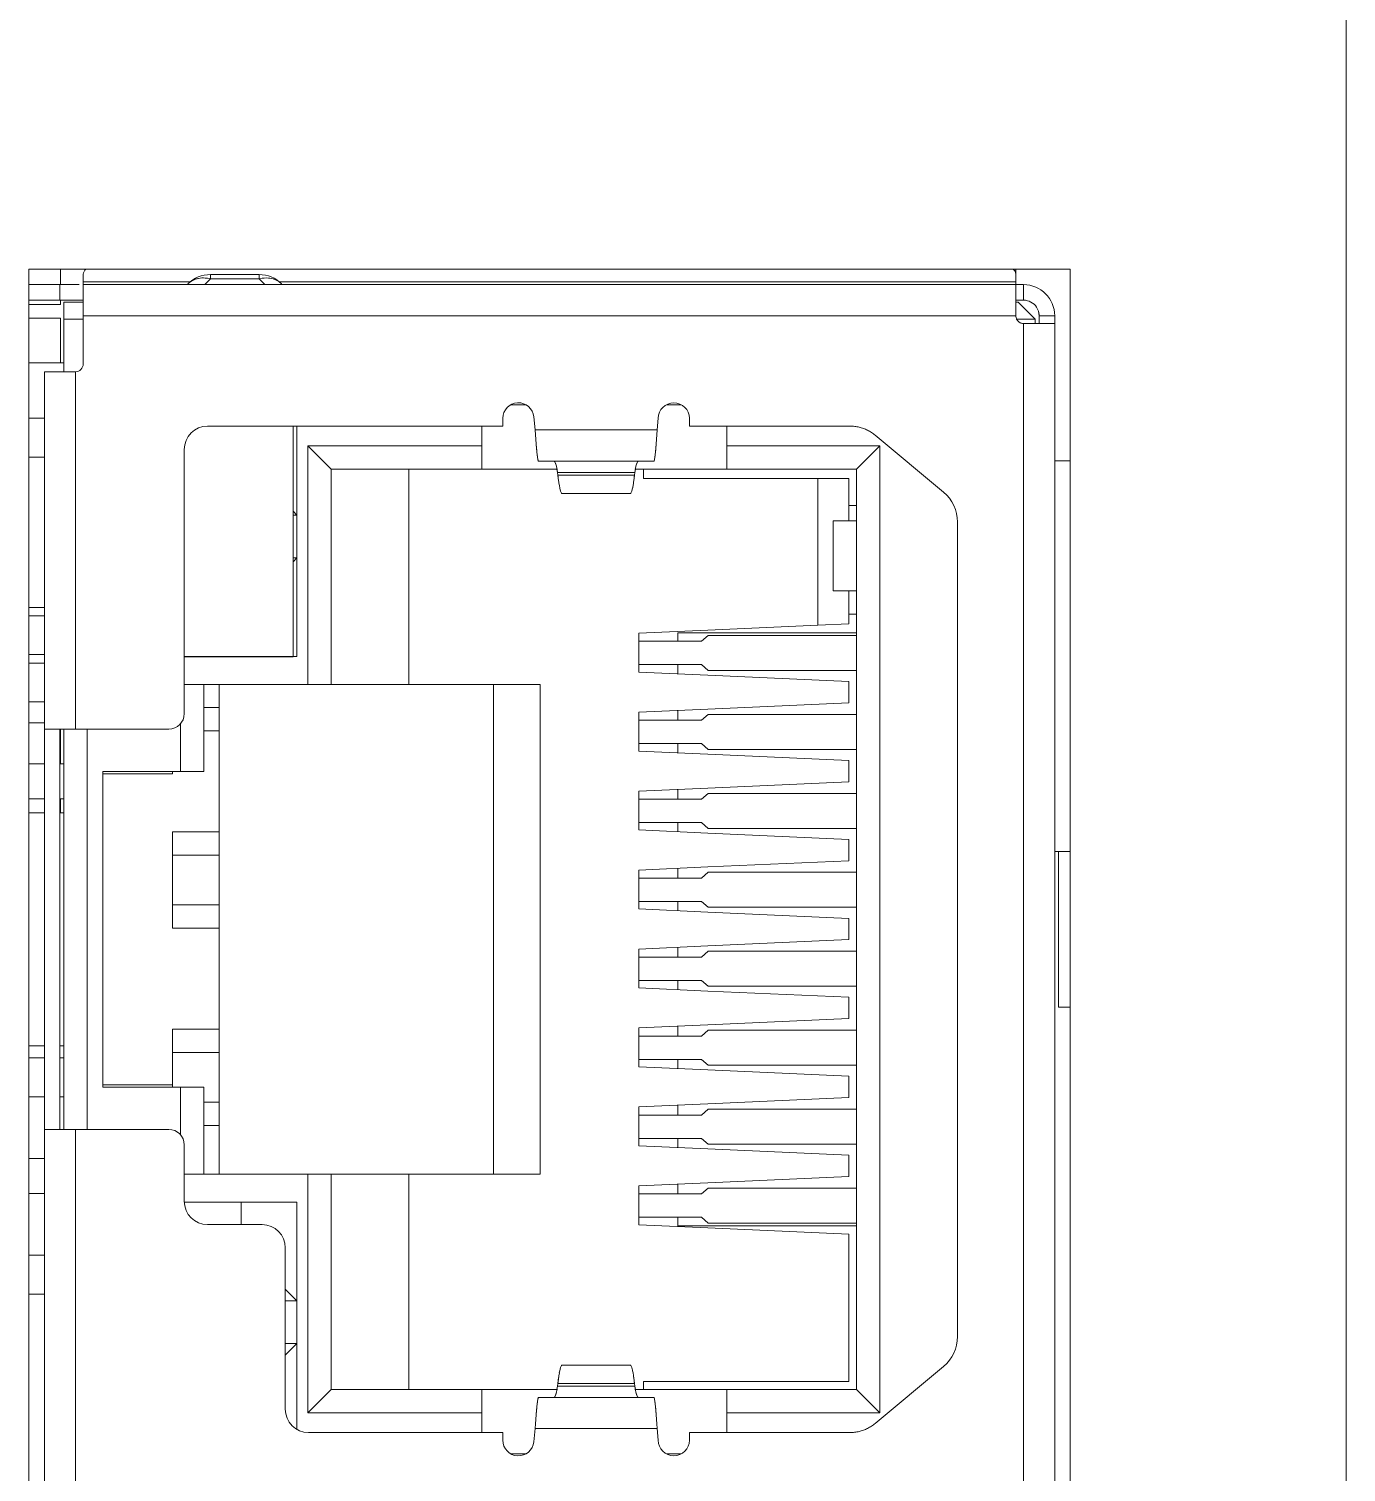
# Model space of a CAD drawing. Header units: millimetres. Extents: x 0 to 900, y 0 to 297.
# Drawn here: x 707.22 to 709.339, y 145.177 to 147.498 of the extents above; entities that cross this region are included whole.
import ezdxf

# ---------------------------------------------------------------- set-up
doc = ezdxf.new("R2010")
doc.units = ezdxf.units.MM

# ---------------------------------------------------------------- blocks, each defined once
blk = doc.blocks.new('DVS-005R00')
at = {"color": 7, "linetype": 'Continuous', "lineweight": 0}
for p, q in [((24.7, 111.5), (24.7, 3.5)), ((7.75, 72.45), (21.15, 72.45)), ((7.75, 13.55), (7.75, 72.45)), ((8.159, 72.25), (8.159, 72.45)), ((20.451, 72.45), (20.451, 72.384)), ((20.451, 72.45), (20.451, 72.384)), ((21.15, 72.45), (21.15, 13.55)), ((8.15, 72.25), (7.75, 72.25)), ((7.75, 72.25), (8.15, 72.25)), ((8.399, 72.25), (8.15, 72.25)), ((8.15, 72.05), (8.15, 72.25)), ((8.399, 72.25), (8.15, 72.25)), ((8.15, 72.05), (8.15, 72.25)), ((8.45, 72.384), (8.45, 72.286)), ((8.45, 72.286), (8.45, 72.384)), ((8.45, 72.286), (8.45, 72.25)), ((8.45, 72.286), (9.25, 72.286)), ((8.45, 72.286), (8.45, 72.25)), ((8.45, 72.286), (9.25, 72.286)), ((8.45, 72.25), (8.45, 72.245)), ((8.45, 72.25), (20.45, 72.25)), ((8.45, 72.25), (8.45, 72.245)), ((8.45, 72.25), (20.45, 72.25)), ((8.45, 72.245), (8.45, 72.23)), ((8.45, 72.245), (8.45, 72.23)), ((9.25, 72.286), (9.45, 72.286)), ((9.25, 72.286), (9.45, 72.286)), ((9.45, 72.286), (9.787, 72.286)), ((9.45, 72.286), (9.787, 72.286)), ((9.787, 72.286), (9.797, 72.286)), ((9.787, 72.286), (9.797, 72.286)), ((9.797, 72.286), (9.827, 72.286)), ((9.797, 72.286), (9.827, 72.286)), ((10.013, 72.25), (10.087, 72.324)), ((10.013, 72.25), (10.087, 72.324)), ((10.087, 72.38), (10.713, 72.38)), ((10.087, 72.38), (10.087, 72.324)), ((10.087, 72.38), (10.713, 72.38)), ((10.087, 72.38), (10.087, 72.324)), ((10.713, 72.324), (10.087, 72.324)), ((10.713, 72.324), (10.087, 72.324)), ((10.713, 72.324), (10.713, 72.38)), ((10.713, 72.324), (10.713, 72.38)), ((10.713, 72.324), (10.787, 72.25)), ((10.713, 72.324), (10.787, 72.25)), ((10.973, 72.286), (11.003, 72.286)), ((10.973, 72.286), (11.003, 72.286)), ((11.003, 72.286), (11.013, 72.286)), ((11.003, 72.286), (11.013, 72.286)), ((11.013, 72.286), (11.35, 72.286)), ((11.013, 72.286), (11.35, 72.286)), ((11.35, 72.286), (11.55, 72.286)), ((11.35, 72.286), (11.55, 72.286)), ((11.55, 72.286), (20.45, 72.286)), ((11.55, 72.286), (20.45, 72.286)), ((20.45, 72.286), (20.45, 72.384)), ((20.45, 72.286), (20.45, 72.384)), ((20.45, 72.275), (20.45, 72.286)), ((20.45, 72.266), (20.45, 72.275)), ((20.45, 72.259), (20.45, 72.266)), ((20.45, 72.254), (20.45, 72.259)), ((20.45, 72.085), (20.45, 72.25)), ((20.55, 72.25), (20.45, 72.25)), ((20.45, 72.085), (20.45, 72.25)), ((20.55, 72.25), (20.45, 72.25)), ((20.55, 72.25), (20.55, 72.05)), ((20.55, 72.25), (20.55, 72.05)), ((8.45, 72.23), (8.45, 72.206)), ((8.45, 72.23), (8.45, 72.206)), ((8.45, 72.206), (8.45, 72.173)), ((8.45, 72.206), (8.45, 72.173)), ((8.45, 72.173), (8.45, 72.133)), ((8.45, 72.173), (8.45, 72.133)), ((8.45, 72.133), (8.45, 72.085)), ((8.45, 72.133), (8.45, 72.085)), ((8.45, 72.085), (8.45, 72.032)), ((8.45, 72.085), (8.45, 72.032)), ((20.45, 71.85), (20.45, 72.085)), ((20.45, 71.85), (20.45, 72.085)), ((7.75, 72.05), (8.15, 72.05)), ((7.75, 72.05), (8.15, 72.05)), ((8.159, 71.995), (7.75, 71.995)), ((8.15, 72.05), (8.21, 72.05)), ((8.15, 72.05), (8.21, 72.05)), ((8.159, 71.995), (8.159, 72.05)), ((8.2, 72.025), (8.2, 71.805)), ((8.2, 72.025), (8.45, 72.025)), ((8.2, 72.025), (8.2, 71.805)), ((8.2, 72.025), (8.45, 72.025)), ((8.21, 72.05), (8.266, 72.05)), ((8.21, 72.05), (8.266, 72.05)), ((8.266, 72.05), (8.317, 72.05)), ((8.266, 72.05), (8.317, 72.05)), ((8.317, 72.05), (8.362, 72.05)), ((8.317, 72.05), (8.362, 72.05)), ((8.362, 72.05), (8.399, 72.05)), ((8.362, 72.05), (8.399, 72.05)), ((8.399, 72.05), (8.427, 72.05)), ((8.399, 72.05), (8.427, 72.05)), ((8.427, 72.05), (8.444, 72.05)), ((8.427, 72.05), (8.444, 72.05)), ((8.45, 72.032), (8.45, 71.974)), ((8.45, 72.032), (8.45, 71.974)), ((8.45, 71.974), (8.45, 71.914)), ((8.45, 71.974), (8.45, 71.914)), ((8.45, 71.914), (8.45, 71.85)), ((8.45, 71.914), (8.45, 71.85)), ((20.45, 72.025), (20.48, 72.025)), ((20.45, 72.025), (20.48, 72.025)), ((20.454, 72.05), (20.463, 72.05)), ((20.454, 72.05), (20.463, 72.05)), ((20.463, 72.05), (20.479, 72.05)), ((20.463, 72.05), (20.479, 72.05)), ((20.479, 72.05), (20.5, 72.05)), ((20.479, 72.05), (20.5, 72.05)), ((20.502, 72.003), (20.48, 72.025)), ((20.48, 72.025), (20.502, 72.003)), ((20.5, 72.05), (20.523, 72.05)), ((20.5, 72.05), (20.523, 72.05)), ((20.552, 71.953), (20.502, 72.003)), ((20.502, 72.003), (20.552, 71.953)), ((20.523, 72.05), (20.55, 72.05)), ((20.523, 72.05), (20.55, 72.05)), ((20.563, 71.942), (20.552, 71.953)), ((20.552, 71.953), (20.563, 71.942)), ((20.652, 71.853), (20.563, 71.942)), ((20.563, 71.942), (20.652, 71.853)), ((8.159, 71.817), (7.75, 71.817)), ((8.159, 71.245), (8.159, 71.817)), ((8.2, 71.13), (8.2, 71.805)), ((8.45, 71.805), (8.2, 71.805)), ((8.2, 71.805), (8.2, 71.13)), ((8.45, 71.805), (8.2, 71.805)), ((8.45, 71.23), (8.45, 71.85)), ((20.45, 71.85), (8.45, 71.85)), ((8.45, 71.23), (8.45, 71.85)), ((20.45, 71.85), (8.45, 71.85)), ((20.55, 71.805), (20.461, 71.805)), ((20.55, 71.805), (20.461, 71.805)), ((20.7, 71.805), (20.55, 71.805)), ((20.7, 71.805), (20.55, 71.805)), ((20.599, 71.75), (20.55, 71.75)), ((20.55, 14.25), (20.55, 71.75)), ((20.599, 71.75), (20.55, 71.75)), ((20.55, 14.25), (20.55, 71.75)), ((20.614, 71.75), (20.599, 71.75)), ((20.614, 71.75), (20.599, 71.75)), ((20.732, 71.75), (20.614, 71.75)), ((20.732, 71.75), (20.614, 71.75)), ((20.7, 71.805), (20.652, 71.853)), ((20.652, 71.853), (20.7, 71.805)), ((20.7, 71.805), (20.7, 71.75)), ((20.7, 71.75), (20.7, 71.805)), ((20.945, 71.75), (20.732, 71.75)), ((20.945, 71.75), (20.732, 71.75)), ((20.75, 71.85), (20.75, 71.754)), ((20.75, 71.85), (20.95, 71.85)), ((20.75, 71.85), (20.75, 71.754)), ((20.75, 71.85), (20.95, 71.85)), ((20.75, 71.754), (20.75, 71.75)), ((20.95, 71.75), (20.945, 71.75)), ((20.95, 71.75), (20.945, 71.75)), ((20.95, 71.823), (20.95, 71.85)), ((20.95, 71.823), (20.95, 71.85)), ((20.95, 71.8), (20.95, 71.823)), ((20.95, 71.8), (20.95, 71.823)), ((20.95, 71.779), (20.95, 71.8)), ((20.95, 71.779), (20.95, 71.8)), ((20.95, 71.763), (20.95, 71.779)), ((20.95, 71.763), (20.95, 71.779)), ((20.95, 71.754), (20.95, 71.763)), ((20.95, 71.754), (20.95, 71.763)), ((20.95, 71.75), (20.95, 14.25)), ((20.95, 71.75), (20.95, 14.25)), ((7.75, 71.245), (8.2, 71.245)), ((7.75, 71.245), (8.2, 71.245)), ((7.95, 66.53), (7.95, 71.13)), ((7.955, 71.13), (7.95, 71.13)), ((7.95, 66.53), (7.95, 71.13)), ((7.955, 71.13), (7.95, 71.13)), ((7.97, 71.13), (7.955, 71.13)), ((7.97, 71.13), (7.955, 71.13)), ((7.994, 71.13), (7.97, 71.13)), ((7.994, 71.13), (7.97, 71.13)), ((8.027, 71.13), (7.994, 71.13)), ((8.027, 71.13), (7.994, 71.13)), ((8.067, 71.13), (8.027, 71.13)), ((8.067, 71.13), (8.027, 71.13)), ((8.115, 71.13), (8.067, 71.13)), ((8.115, 71.13), (8.067, 71.13)), ((8.168, 71.13), (8.115, 71.13)), ((8.168, 71.13), (8.115, 71.13)), ((8.226, 71.13), (8.168, 71.13)), ((8.226, 71.13), (8.168, 71.13)), ((8.286, 71.13), (8.226, 71.13)), ((8.286, 71.13), (8.226, 71.13)), ((8.35, 71.13), (8.286, 71.13)), ((8.35, 71.13), (8.286, 71.13)), ((8.35, 71.13), (8.35, 66.53)), ((8.35, 71.13), (8.35, 66.53)), ((14.144, 70.705), (13.954, 70.705)), ((14.144, 70.705), (13.954, 70.705)), ((16.144, 70.705), (15.955, 70.705)), ((16.144, 70.705), (15.955, 70.705)), ((7.75, 70.53), (7.95, 70.53)), ((7.75, 70.53), (7.95, 70.53)), ((13.849, 70.43), (10.05, 70.43)), ((10.05, 70.43), (13.849, 70.43)), ((11.15, 70.43), (11.15, 67.465)), ((11.15, 70.43), (11.15, 67.465)), ((11.2, 67.465), (11.2, 70.43)), ((11.2, 67.465), (11.2, 70.43)), ((13.58, 70.43), (13.58, 70.175)), ((13.58, 70.43), (13.58, 70.175)), ((13.849, 70.53), (13.849, 70.43)), ((13.849, 70.43), (13.849, 70.53)), ((14.265, 70.38), (14.249, 70.549)), ((14.265, 70.38), (14.249, 70.549)), ((15.849, 70.53), (15.835, 70.38)), ((15.849, 70.53), (15.835, 70.38)), ((16.249, 70.43), (16.249, 70.53)), ((16.249, 70.53), (16.249, 70.43)), ((18.317, 70.43), (16.249, 70.43)), ((16.249, 70.43), (18.319, 70.43)), ((16.73, 70.175), (16.73, 70.43)), ((16.73, 70.175), (16.73, 70.43)), ((14.265, 70.38), (14.269, 70.318)), ((14.265, 70.38), (15.835, 70.38)), ((14.269, 70.318), (14.265, 70.38)), ((14.265, 70.38), (15.835, 70.38)), ((14.269, 70.318), (14.282, 70.145)), ((14.278, 70.199), (14.269, 70.318)), ((15.831, 70.318), (15.817, 70.145)), ((15.822, 70.2), (15.831, 70.318)), ((15.831, 70.318), (15.835, 70.38)), ((15.835, 70.38), (15.831, 70.318)), ((19.52, 69.58), (18.639, 70.314)), ((19.52, 69.58), (18.64, 70.313)), ((7.95, 70.03), (7.75, 70.03)), ((7.75, 70.03), (7.95, 70.03)), ((9.75, 70.13), (9.75, 66.73)), ((9.75, 66.73), (9.75, 70.13)), ((11.34, 70.175), (13.58, 70.175)), ((11.64, 69.875), (11.34, 70.175)), ((11.34, 67.105), (11.34, 70.175)), ((11.34, 70.175), (11.64, 69.875)), ((13.58, 70.175), (11.34, 70.175)), ((11.34, 70.175), (11.34, 67.105)), ((13.58, 69.875), (13.58, 70.175)), ((13.58, 69.875), (13.58, 70.175)), ((16.73, 70.175), (16.73, 69.875)), ((16.73, 70.175), (18.7, 70.175)), ((16.73, 70.175), (16.73, 69.875)), ((18.7, 70.175), (16.73, 70.175)), ((18.7, 70.175), (18.4, 69.875)), ((18.4, 69.875), (18.7, 70.175)), ((18.7, 70.175), (18.7, 57.735)), ((18.7, 57.735), (18.7, 70.175)), ((13.58, 69.875), (11.64, 69.875)), ((11.64, 69.875), (11.64, 67.105)), ((11.64, 69.875), (11.64, 67.105)), ((13.58, 69.875), (11.64, 69.875)), ((12.64, 69.875), (12.64, 67.105)), ((12.64, 67.105), (12.64, 69.875)), ((13.58, 69.875), (14.553, 69.875)), ((13.58, 69.875), (14.553, 69.875)), ((14.305, 69.985), (14.309, 69.98)), ((14.309, 69.98), (14.305, 69.985)), ((15.791, 69.98), (14.309, 69.98)), ((15.791, 69.98), (14.309, 69.98)), ((14.515, 69.976), (14.519, 69.971)), ((14.515, 69.976), (14.519, 69.971)), ((14.519, 69.971), (14.523, 69.963)), ((14.519, 69.971), (14.523, 69.963)), ((14.523, 69.963), (14.53, 69.942)), ((14.523, 69.963), (14.538, 69.913)), ((14.53, 69.942), (14.538, 69.913)), ((14.542, 69.894), (14.553, 69.834)), ((14.545, 69.877), (14.553, 69.834)), ((14.553, 69.834), (14.557, 69.798)), ((15.547, 69.834), (14.553, 69.834)), ((14.553, 69.834), (14.557, 69.798)), ((15.547, 69.834), (14.553, 69.834)), ((15.542, 69.798), (15.547, 69.834)), ((15.542, 69.798), (15.547, 69.834)), ((15.547, 69.834), (15.555, 69.877)), ((15.547, 69.834), (15.555, 69.877)), ((15.547, 69.875), (16.73, 69.875)), ((15.547, 69.875), (16.73, 69.875)), ((15.562, 69.913), (15.577, 69.963)), ((15.562, 69.913), (15.569, 69.942)), ((15.569, 69.942), (15.577, 69.963)), ((15.577, 69.963), (15.581, 69.971)), ((15.577, 69.963), (15.581, 69.971)), ((15.581, 69.971), (15.584, 69.976)), ((15.581, 69.971), (15.584, 69.976)), ((15.658, 69.855), (15.658, 69.875)), ((15.658, 69.855), (15.658, 69.875)), ((15.658, 69.855), (15.658, 69.755)), ((15.658, 69.855), (15.658, 69.755)), ((15.791, 69.98), (15.795, 69.985)), ((15.795, 69.985), (15.791, 69.98)), ((18.4, 69.875), (16.73, 69.875)), ((16.73, 69.875), (18.4, 69.875)), ((18.4, 58.035), (18.4, 69.875)), ((18.4, 69.875), (18.4, 58.035)), ((20.95, 69.984), (21.15, 69.984)), ((14.557, 69.798), (14.567, 69.725)), ((14.557, 69.798), (15.542, 69.798)), ((14.557, 69.798), (15.542, 69.798)), ((14.57, 69.698), (14.576, 69.663)), ((14.576, 69.663), (14.57, 69.698)), ((14.576, 69.663), (14.581, 69.636)), ((14.581, 69.636), (14.576, 69.663)), ((15.524, 69.663), (15.529, 69.699)), ((15.529, 69.699), (15.524, 69.663)), ((15.542, 69.798), (15.533, 69.724)), ((15.658, 69.755), (17.9, 69.755)), ((15.658, 69.755), (17.9, 69.755)), ((18.3, 69.755), (17.9, 69.755)), ((17.9, 69.755), (17.9, 67.868)), ((17.9, 69.755), (18.3, 69.755)), ((17.9, 69.755), (17.9, 67.868)), ((18.3, 69.21), (18.3, 69.755)), ((18.3, 69.755), (18.3, 69.21)), ((14.586, 69.615), (14.592, 69.592)), ((14.592, 69.592), (14.586, 69.615)), ((14.592, 69.592), (14.595, 69.583)), ((14.595, 69.583), (14.592, 69.592)), ((14.595, 69.583), (14.605, 69.566)), ((14.605, 69.566), (14.595, 69.583)), ((14.605, 69.566), (14.609, 69.564)), ((14.609, 69.564), (14.605, 69.566)), ((14.609, 69.564), (15.49, 69.564)), ((14.609, 69.564), (15.49, 69.564)), ((15.49, 69.564), (15.495, 69.566)), ((15.495, 69.566), (15.49, 69.564)), ((15.495, 69.566), (15.497, 69.568)), ((15.497, 69.568), (15.495, 69.566)), ((15.497, 69.568), (15.505, 69.583)), ((15.505, 69.583), (15.497, 69.568)), ((15.505, 69.583), (15.509, 69.594)), ((15.509, 69.594), (15.505, 69.583)), ((15.509, 69.594), (15.514, 69.615)), ((15.514, 69.615), (15.509, 69.594)), ((15.514, 69.615), (15.519, 69.637)), ((15.519, 69.637), (15.514, 69.615)), ((11.2, 69.285), (11.15, 69.335)), ((11.15, 69.335), (11.2, 69.285)), ((11.2, 69.285), (11.15, 69.285)), ((11.2, 69.285), (11.15, 69.285)), ((18.4, 69.41), (18.3, 69.41)), ((18.4, 69.41), (18.3, 69.41)), ((18.4, 69.21), (18.1, 69.21)), ((18.1, 68.31), (18.1, 69.21)), ((18.1, 68.31), (18.1, 69.21)), ((18.4, 69.21), (18.1, 69.21)), ((19.7, 58.714), (19.7, 69.196)), ((19.7, 69.196), (19.7, 58.714)), ((11.15, 68.685), (11.2, 68.735)), ((11.15, 68.735), (11.2, 68.735)), ((11.15, 68.685), (11.2, 68.735)), ((11.2, 68.735), (11.15, 68.735)), ((18.1, 68.31), (18.4, 68.31)), ((18.1, 68.31), (18.4, 68.31)), ((18.3, 67.886), (18.3, 68.31)), ((18.3, 68.31), (18.3, 67.886)), ((7.75, 68.095), (7.95, 68.095)), ((7.75, 68.095), (7.95, 68.095)), ((7.75, 67.99), (7.95, 67.99)), ((7.95, 67.99), (7.75, 67.99)), ((18.3, 68.01), (18.4, 68.01)), ((18.3, 68.01), (18.4, 68.01)), ((16.487, 67.805), (15.6, 67.765)), ((16.487, 67.805), (15.6, 67.765)), ((17.9, 67.868), (16.487, 67.805)), ((17.9, 67.868), (16.487, 67.805)), ((18.3, 67.886), (17.9, 67.868)), ((18.3, 67.886), (17.9, 67.868)), ((15.6, 67.765), (15.6, 67.661)), ((15.6, 67.765), (15.6, 67.661)), ((15.6, 67.661), (16.407, 67.661)), ((15.6, 67.661), (15.6, 67.361)), ((15.6, 67.661), (15.6, 67.361)), ((15.6, 67.661), (16.407, 67.661)), ((16.49, 67.771), (16.1, 67.771)), ((16.1, 67.771), (16.1, 67.661)), ((16.49, 67.771), (16.1, 67.771)), ((16.1, 67.771), (16.1, 67.661)), ((16.407, 67.661), (16.49, 67.736)), ((16.407, 67.661), (16.49, 67.736)), ((18.4, 67.771), (16.49, 67.771)), ((18.4, 67.771), (16.49, 67.771)), ((16.49, 67.736), (18.4, 67.736)), ((18.4, 67.736), (16.49, 67.736)), ((7.95, 67.49), (7.75, 67.49)), ((7.75, 67.49), (7.95, 67.49)), ((9.75, 67.465), (11.15, 67.465)), ((11.15, 67.46), (9.75, 67.46)), ((11.15, 67.465), (11.15, 67.46)), ((11.15, 67.465), (11.2, 67.465)), ((11.15, 67.465), (11.2, 67.465)), ((7.95, 67.38), (7.75, 67.38)), ((7.75, 67.38), (7.95, 67.38)), ((16.407, 67.361), (15.6, 67.361)), ((15.6, 67.361), (15.6, 67.265)), ((15.6, 67.361), (15.6, 67.265)), ((16.407, 67.361), (15.6, 67.361)), ((15.6, 67.265), (16.488, 67.225)), ((15.6, 67.265), (16.488, 67.225)), ((16.1, 67.361), (16.1, 67.243)), ((16.1, 67.361), (16.1, 67.243)), ((16.49, 67.286), (16.407, 67.361)), ((16.49, 67.286), (16.407, 67.361)), ((18.4, 67.286), (16.49, 67.286)), ((16.49, 67.286), (18.4, 67.286)), ((11.34, 67.105), (9.75, 67.105)), ((11.34, 67.105), (9.75, 67.105)), ((10, 67.105), (10, 65.985)), ((10, 65.985), (10, 67.105)), ((10.2, 67.105), (10.2, 60.805)), ((10.2, 67.105), (10.2, 60.805)), ((11.34, 67.105), (11.64, 67.105)), ((11.34, 67.105), (11.64, 67.105)), ((11.64, 67.105), (12.64, 67.105)), ((11.64, 67.105), (12.64, 67.105)), ((14.33, 67.105), (12.64, 67.105)), ((12.64, 67.105), (14.33, 67.105)), ((13.73, 60.805), (13.73, 67.105)), ((13.73, 67.105), (13.73, 60.805)), ((14.33, 67.105), (14.33, 60.805)), ((14.33, 60.805), (14.33, 67.105)), ((16.488, 67.225), (18.3, 67.144)), ((16.488, 67.225), (18.3, 67.144)), ((18.3, 66.87), (18.3, 67.144)), ((18.3, 67.144), (18.3, 66.87)), ((7.75, 66.88), (7.95, 66.88)), ((7.95, 66.88), (7.75, 66.88)), ((18.3, 66.87), (16.487, 66.789)), ((18.3, 66.87), (16.487, 66.789)), ((10, 66.81), (10.2, 66.81)), ((10, 66.81), (10.2, 66.81)), ((16.487, 66.789), (15.6, 66.749)), ((16.487, 66.789), (15.6, 66.749)), ((15.6, 66.749), (15.6, 66.645)), ((15.6, 66.749), (15.6, 66.645)), ((16.1, 66.771), (16.1, 66.645)), ((16.1, 66.771), (16.1, 66.645)), ((16.407, 66.645), (16.49, 66.72)), ((16.407, 66.645), (16.49, 66.72)), ((16.49, 66.72), (18.4, 66.72)), ((18.4, 66.72), (16.49, 66.72)), ((7.95, 66.61), (7.75, 66.61)), ((7.95, 66.53), (7.95, 61.38)), ((7.95, 66.53), (8.168, 66.53)), ((7.95, 61.38), (7.95, 66.53)), ((7.95, 66.53), (8.168, 66.53)), ((8.15, 61.38), (8.15, 66.53)), ((8.15, 66.53), (8.15, 61.38)), ((8.159, 66.085), (8.159, 66.53)), ((8.168, 66.53), (8.35, 66.53)), ((8.168, 66.53), (8.35, 66.53)), ((8.2, 61.38), (8.2, 66.53)), ((8.2, 66.53), (8.2, 61.38)), ((9.55, 66.53), (8.35, 66.53)), ((8.35, 66.53), (9.55, 66.53)), ((8.5, 66.53), (8.5, 61.38)), ((8.5, 61.38), (8.5, 66.53)), ((9.7, 65.985), (9.7, 66.599)), ((9.7, 66.599), (9.7, 65.985)), ((10.2, 66.51), (10, 66.51)), ((10.2, 66.51), (10, 66.51)), ((15.6, 66.645), (16.407, 66.645)), ((15.6, 66.645), (15.6, 66.345)), ((15.6, 66.645), (15.6, 66.345)), ((15.6, 66.645), (16.407, 66.645)), ((16.407, 66.345), (15.6, 66.345)), ((15.6, 66.345), (15.6, 66.249)), ((15.6, 66.345), (15.6, 66.249)), ((16.407, 66.345), (15.6, 66.345)), ((16.1, 66.345), (16.1, 66.227)), ((16.1, 66.345), (16.1, 66.227)), ((16.49, 66.27), (16.407, 66.345)), ((16.49, 66.27), (16.407, 66.345)), ((15.6, 66.249), (16.488, 66.209)), ((15.6, 66.249), (16.488, 66.209)), ((16.488, 66.209), (18.3, 66.128)), ((16.488, 66.209), (18.3, 66.128)), ((18.4, 66.27), (16.49, 66.27)), ((16.49, 66.27), (18.4, 66.27)), ((18.3, 65.854), (18.3, 66.128)), ((18.3, 66.128), (18.3, 65.854)), ((7.95, 66.085), (7.75, 66.085)), ((7.75, 66.085), (7.95, 66.085)), ((8.2, 66.085), (8.15, 66.085)), ((8.15, 66.085), (8.2, 66.085)), ((9.7, 65.985), (8.7, 65.985)), ((8.7, 65.985), (8.7, 61.925)), ((8.7, 61.925), (8.7, 65.985)), ((9.7, 65.985), (8.7, 65.985)), ((8.704, 65.955), (9.6, 65.955)), ((9.6, 65.955), (8.704, 65.955)), ((9.6, 65.955), (9.6, 65.985)), ((9.6, 65.955), (9.6, 65.985)), ((9.7, 65.985), (10, 65.985)), ((9.7, 65.985), (10, 65.985)), ((16.487, 65.773), (15.6, 65.733)), ((16.487, 65.773), (15.6, 65.733)), ((16.1, 65.755), (16.1, 65.629)), ((16.1, 65.755), (16.1, 65.629)), ((18.3, 65.854), (16.487, 65.773)), ((18.3, 65.854), (16.487, 65.773)), ((7.75, 65.635), (7.95, 65.635)), ((7.95, 65.635), (7.75, 65.635)), ((8.15, 65.635), (8.2, 65.635)), ((8.2, 65.635), (8.15, 65.635)), ((8.159, 65.455), (8.159, 65.635)), ((15.6, 65.733), (15.6, 65.629)), ((15.6, 65.733), (15.6, 65.629)), ((15.6, 65.629), (16.407, 65.629)), ((15.6, 65.629), (15.6, 65.329)), ((15.6, 65.629), (15.6, 65.329)), ((15.6, 65.629), (16.407, 65.629)), ((16.407, 65.629), (16.49, 65.704)), ((16.407, 65.629), (16.49, 65.704)), ((16.49, 65.704), (18.4, 65.704)), ((18.4, 65.704), (16.49, 65.704)), ((7.75, 65.455), (7.95, 65.455)), ((7.95, 65.455), (7.75, 65.455)), ((8.15, 65.455), (8.2, 65.455)), ((8.2, 65.455), (8.15, 65.455)), ((9.6, 65.21), (9.6, 63.97)), ((9.6, 65.21), (10.2, 65.21)), ((9.6, 65.21), (9.6, 63.97)), ((10.2, 65.21), (9.6, 65.21)), ((16.407, 65.329), (15.6, 65.329)), ((15.6, 65.329), (15.6, 65.233)), ((15.6, 65.329), (15.6, 65.233)), ((16.407, 65.329), (15.6, 65.329)), ((15.6, 65.233), (16.488, 65.193)), ((15.6, 65.233), (16.488, 65.193)), ((16.1, 65.329), (16.1, 65.211)), ((16.1, 65.329), (16.1, 65.211)), ((16.49, 65.254), (16.407, 65.329)), ((16.49, 65.254), (16.407, 65.329)), ((16.488, 65.193), (18.3, 65.112)), ((16.488, 65.193), (18.3, 65.112)), ((18.4, 65.254), (16.49, 65.254)), ((16.49, 65.254), (18.4, 65.254)), ((18.3, 64.838), (18.3, 65.112)), ((18.3, 65.112), (18.3, 64.838)), ((10.2, 64.91), (9.6, 64.91)), ((9.6, 64.91), (10.2, 64.91)), ((18.3, 64.838), (16.487, 64.757)), ((18.3, 64.838), (16.487, 64.757)), ((20.997, 64.955), (20.95, 64.955)), ((21.15, 64.955), (20.997, 64.955)), ((20.997, 64.955), (20.997, 62.955)), ((16.487, 64.757), (15.6, 64.717)), ((16.487, 64.757), (15.6, 64.717)), ((15.6, 64.717), (15.6, 64.613)), ((15.6, 64.717), (15.6, 64.613)), ((16.1, 64.739), (16.1, 64.613)), ((16.1, 64.739), (16.1, 64.613)), ((16.407, 64.613), (16.49, 64.688)), ((16.407, 64.613), (16.49, 64.688)), ((16.49, 64.688), (18.4, 64.688)), ((18.4, 64.688), (16.49, 64.688)), ((15.6, 64.613), (16.407, 64.613)), ((15.6, 64.613), (15.6, 64.313)), ((15.6, 64.613), (15.6, 64.313)), ((15.6, 64.613), (16.407, 64.613)), ((9.6, 64.27), (10.2, 64.27)), ((9.6, 64.27), (10.2, 64.27)), ((16.407, 64.313), (15.6, 64.313)), ((15.6, 64.313), (15.6, 64.217)), ((15.6, 64.313), (15.6, 64.217)), ((16.407, 64.313), (15.6, 64.313)), ((16.1, 64.313), (16.1, 64.195)), ((16.1, 64.313), (16.1, 64.195)), ((16.49, 64.238), (16.407, 64.313)), ((16.49, 64.238), (16.407, 64.313)), ((15.6, 64.217), (16.488, 64.177)), ((15.6, 64.217), (16.488, 64.177)), ((16.488, 64.177), (18.3, 64.096)), ((16.488, 64.177), (18.3, 64.096)), ((18.4, 64.238), (16.49, 64.238)), ((16.49, 64.238), (18.4, 64.238)), ((18.3, 63.822), (18.3, 64.096)), ((18.3, 64.096), (18.3, 63.822)), ((10.2, 63.97), (9.6, 63.97)), ((9.6, 63.97), (10.2, 63.97)), ((16.487, 63.741), (15.6, 63.701)), ((16.487, 63.741), (15.6, 63.701)), ((15.6, 63.701), (15.6, 63.597)), ((15.6, 63.701), (15.6, 63.597)), ((16.1, 63.723), (16.1, 63.597)), ((16.1, 63.723), (16.1, 63.597)), ((18.3, 63.822), (16.487, 63.741)), ((18.3, 63.822), (16.487, 63.741)), ((15.6, 63.597), (16.407, 63.597)), ((15.6, 63.597), (15.6, 63.297)), ((15.6, 63.597), (15.6, 63.297)), ((16.407, 63.597), (15.6, 63.597)), ((16.407, 63.597), (16.49, 63.672)), ((16.407, 63.597), (16.49, 63.672)), ((16.49, 63.672), (18.4, 63.672)), ((18.4, 63.672), (16.49, 63.672)), ((16.407, 63.297), (15.6, 63.297)), ((15.6, 63.297), (15.6, 63.201)), ((15.6, 63.297), (15.6, 63.201)), ((16.407, 63.297), (15.6, 63.297)), ((15.6, 63.201), (16.488, 63.161)), ((15.6, 63.201), (16.488, 63.161)), ((16.1, 63.297), (16.1, 63.179)), ((16.1, 63.297), (16.1, 63.179)), ((16.49, 63.222), (16.407, 63.297)), ((16.49, 63.222), (16.407, 63.297)), ((16.488, 63.161), (18.3, 63.08)), ((16.488, 63.161), (18.3, 63.08)), ((18.4, 63.222), (16.49, 63.222)), ((16.49, 63.222), (18.4, 63.222)), ((18.3, 62.806), (18.3, 63.08)), ((18.3, 63.08), (18.3, 62.806)), ((18.3, 62.806), (16.487, 62.725)), ((18.3, 62.806), (16.487, 62.725)), ((20.997, 62.955), (21.15, 62.955)), ((9.6, 62.67), (9.6, 61.955)), ((9.6, 62.67), (10.2, 62.67)), ((9.6, 62.67), (9.6, 61.955)), ((10.2, 62.67), (9.6, 62.67)), ((16.487, 62.725), (15.6, 62.685)), ((16.487, 62.725), (15.6, 62.685)), ((15.6, 62.685), (15.6, 62.581)), ((15.6, 62.685), (15.6, 62.581)), ((16.1, 62.707), (16.1, 62.581)), ((16.1, 62.707), (16.1, 62.581)), ((16.407, 62.581), (16.49, 62.656)), ((16.407, 62.581), (16.49, 62.656)), ((16.49, 62.656), (18.4, 62.656)), ((18.4, 62.656), (16.49, 62.656)), ((7.75, 62.455), (7.95, 62.455)), ((7.95, 62.455), (7.75, 62.455)), ((8.15, 62.455), (8.2, 62.455)), ((8.2, 62.455), (8.15, 62.455)), ((15.6, 62.581), (16.407, 62.581)), ((15.6, 62.581), (15.6, 62.281)), ((15.6, 62.581), (15.6, 62.281)), ((15.6, 62.581), (16.407, 62.581)), ((7.95, 62.3), (7.75, 62.3)), ((7.75, 62.3), (7.95, 62.3)), ((8.2, 62.3), (8.15, 62.3)), ((8.15, 62.3), (8.2, 62.3)), ((10.2, 62.37), (9.6, 62.37)), ((10.2, 62.37), (9.6, 62.37)), ((16.407, 62.281), (15.6, 62.281)), ((15.6, 62.281), (15.6, 62.185)), ((15.6, 62.281), (15.6, 62.185)), ((16.407, 62.281), (15.6, 62.281)), ((16.1, 62.281), (16.1, 62.163)), ((16.1, 62.281), (16.1, 62.163)), ((16.49, 62.206), (16.407, 62.281)), ((16.49, 62.206), (16.407, 62.281)), ((15.6, 62.185), (16.488, 62.145)), ((15.6, 62.185), (16.488, 62.145)), ((16.488, 62.145), (18.3, 62.064)), ((16.488, 62.145), (18.3, 62.064)), ((18.4, 62.206), (16.49, 62.206)), ((16.49, 62.206), (18.4, 62.206)), ((18.3, 61.79), (18.3, 62.064)), ((18.3, 62.064), (18.3, 61.79)), ((8.7, 61.925), (9.7, 61.925)), ((8.7, 61.925), (9.7, 61.925)), ((8.704, 61.955), (9.6, 61.955)), ((9.6, 61.955), (8.704, 61.955)), ((9.6, 61.925), (9.6, 61.955)), ((9.6, 61.925), (9.6, 61.955)), ((10, 61.925), (9.7, 61.925)), ((9.7, 61.311), (9.7, 61.925)), ((10, 61.925), (9.7, 61.925)), ((9.7, 61.925), (9.7, 61.311)), ((10, 61.925), (10, 60.805)), ((10, 61.925), (10, 60.805)), ((7.75, 61.8), (7.95, 61.8)), ((7.95, 61.8), (7.75, 61.8)), ((8.15, 61.8), (8.2, 61.8)), ((8.2, 61.8), (8.15, 61.8)), ((10, 61.73), (10.2, 61.73)), ((10.2, 61.73), (10, 61.73)), ((16.487, 61.709), (15.6, 61.669)), ((16.487, 61.709), (15.6, 61.669)), ((15.6, 61.669), (15.6, 61.565)), ((15.6, 61.669), (15.6, 61.565)), ((16.1, 61.691), (16.1, 61.565)), ((16.1, 61.691), (16.1, 61.565)), ((18.3, 61.79), (16.487, 61.709)), ((18.3, 61.79), (16.487, 61.709)), ((15.6, 61.565), (16.407, 61.565)), ((15.6, 61.565), (15.6, 61.265)), ((15.6, 61.565), (15.6, 61.265)), ((15.6, 61.565), (16.407, 61.565)), ((16.407, 61.565), (16.49, 61.64)), ((16.407, 61.565), (16.49, 61.64)), ((16.49, 61.64), (18.4, 61.64)), ((18.4, 61.64), (16.49, 61.64)), ((7.95, 52.56), (7.95, 61.38)), ((7.955, 61.38), (7.95, 61.38)), ((7.95, 52.56), (7.95, 61.38)), ((7.955, 61.38), (7.95, 61.38)), ((7.97, 61.38), (7.955, 61.38)), ((7.97, 61.38), (7.955, 61.38)), ((7.994, 61.38), (7.97, 61.38)), ((7.994, 61.38), (7.97, 61.38)), ((8.027, 61.38), (7.994, 61.38)), ((8.027, 61.38), (7.994, 61.38)), ((8.067, 61.38), (8.027, 61.38)), ((8.067, 61.38), (8.027, 61.38)), ((8.115, 61.38), (8.067, 61.38)), ((8.115, 61.38), (8.067, 61.38)), ((8.168, 61.38), (8.115, 61.38)), ((8.168, 61.38), (8.115, 61.38)), ((8.226, 61.38), (8.168, 61.38)), ((8.226, 61.38), (8.168, 61.38)), ((8.286, 61.38), (8.226, 61.38)), ((8.286, 61.38), (8.226, 61.38)), ((8.35, 61.38), (8.286, 61.38)), ((8.35, 61.38), (8.286, 61.38)), ((8.35, 61.38), (9.55, 61.38)), ((8.35, 61.38), (8.35, 52.56)), ((9.55, 61.38), (8.35, 61.38)), ((8.35, 61.38), (8.35, 52.56)), ((10.2, 61.43), (10, 61.43)), ((10.2, 61.43), (10, 61.43)), ((9.75, 61.18), (9.75, 60.455)), ((9.75, 60.455), (9.75, 61.18)), ((16.407, 61.265), (15.6, 61.265)), ((15.6, 61.265), (15.6, 61.169)), ((15.6, 61.265), (15.6, 61.169)), ((16.407, 61.265), (15.6, 61.265)), ((15.6, 61.169), (16.488, 61.129)), ((15.6, 61.169), (16.488, 61.129)), ((16.1, 61.265), (16.1, 61.147)), ((16.1, 61.265), (16.1, 61.147)), ((16.49, 61.19), (16.407, 61.265)), ((16.49, 61.19), (16.407, 61.265)), ((16.488, 61.129), (18.3, 61.048)), ((16.488, 61.129), (18.3, 61.048)), ((18.4, 61.19), (16.49, 61.19)), ((16.49, 61.19), (18.4, 61.19)), ((7.95, 61.005), (7.75, 61.005)), ((7.75, 61.005), (7.95, 61.005)), ((18.3, 60.774), (18.3, 61.048)), ((18.3, 61.048), (18.3, 60.774)), ((9.75, 60.805), (11.34, 60.805)), ((9.75, 60.805), (11.34, 60.805)), ((11.64, 60.805), (11.34, 60.805)), ((11.34, 57.735), (11.34, 60.805)), ((11.64, 60.805), (11.34, 60.805)), ((11.34, 60.805), (11.34, 57.735)), ((12.64, 60.805), (11.64, 60.805)), ((11.64, 60.805), (11.64, 58.035)), ((11.64, 58.035), (11.64, 60.805)), ((12.64, 60.805), (11.64, 60.805)), ((12.64, 60.805), (12.64, 58.035)), ((12.64, 60.805), (14.33, 60.805)), ((12.64, 58.035), (12.64, 60.805)), ((12.64, 60.805), (14.33, 60.805)), ((18.3, 60.774), (16.487, 60.693)), ((18.3, 60.774), (16.487, 60.693)), ((7.75, 60.555), (7.95, 60.555)), ((7.95, 60.555), (7.75, 60.555)), ((16.487, 60.693), (15.6, 60.653)), ((16.487, 60.693), (15.6, 60.653)), ((15.6, 60.653), (15.6, 60.549)), ((15.6, 60.653), (15.6, 60.549)), ((15.6, 60.549), (16.407, 60.549)), ((15.6, 60.549), (15.6, 60.249)), ((15.6, 60.549), (15.6, 60.249)), ((15.6, 60.549), (16.407, 60.549)), ((16.1, 60.675), (16.1, 60.549)), ((16.1, 60.675), (16.1, 60.549)), ((16.407, 60.549), (16.49, 60.624)), ((16.407, 60.549), (16.49, 60.624)), ((16.49, 60.624), (18.4, 60.624)), ((18.4, 60.624), (16.49, 60.624)), ((11.2, 60.445), (9.75, 60.445)), ((11.2, 60.445), (9.75, 60.445)), ((10.48, 60.155), (10.48, 60.445)), ((10.48, 60.155), (10.48, 60.445)), ((11.2, 57.522), (11.2, 60.445)), ((11.2, 57.522), (11.2, 60.445)), ((16.407, 60.249), (15.6, 60.249)), ((15.6, 60.249), (15.6, 60.153)), ((15.6, 60.249), (15.6, 60.153)), ((16.407, 60.249), (15.6, 60.249)), ((16.1, 60.249), (16.1, 60.139)), ((16.1, 60.249), (16.1, 60.139)), ((16.49, 60.174), (16.407, 60.249)), ((16.49, 60.174), (16.407, 60.249)), ((18.4, 60.174), (16.49, 60.174)), ((16.49, 60.174), (18.4, 60.174)), ((10.05, 60.155), (10.75, 60.155)), ((10.75, 60.155), (10.05, 60.155)), ((15.6, 60.153), (16.488, 60.113)), ((15.6, 60.153), (16.488, 60.113)), ((16.1, 60.139), (16.49, 60.139)), ((16.1, 60.139), (16.49, 60.139)), ((16.488, 60.113), (18.3, 60.032)), ((16.488, 60.113), (18.3, 60.032)), ((16.49, 60.139), (18.4, 60.139)), ((16.49, 60.139), (18.4, 60.139)), ((18.3, 58.135), (18.3, 60.032)), ((18.3, 60.032), (18.3, 58.135)), ((11.05, 59.855), (11.05, 57.78)), ((11.05, 57.78), (11.05, 59.855)), ((7.95, 59.76), (7.75, 59.76)), ((7.75, 59.76), (7.95, 59.76)), ((7.75, 59.26), (7.95, 59.26)), ((7.95, 59.26), (7.75, 59.26)), ((11.2, 59.175), (11.05, 59.325)), ((11.05, 59.325), (11.2, 59.175)), ((11.2, 59.175), (11.05, 59.175)), ((11.2, 59.175), (11.05, 59.175)), ((11.05, 58.625), (11.2, 58.625)), ((11.2, 58.625), (11.05, 58.475)), ((11.05, 58.475), (11.2, 58.625)), ((11.05, 58.625), (11.2, 58.625)), ((14.591, 58.316), (14.586, 58.295)), ((14.586, 58.295), (14.591, 58.316)), ((14.595, 58.327), (14.591, 58.316)), ((14.591, 58.316), (14.595, 58.327)), ((14.603, 58.342), (14.595, 58.327)), ((14.595, 58.327), (14.603, 58.342)), ((14.605, 58.344), (14.603, 58.342)), ((14.603, 58.342), (14.605, 58.344)), ((14.609, 58.346), (14.605, 58.344)), ((14.605, 58.344), (14.609, 58.346)), ((15.49, 58.346), (14.609, 58.346)), ((15.49, 58.346), (14.609, 58.346)), ((15.495, 58.344), (15.49, 58.346)), ((15.49, 58.346), (15.495, 58.344)), ((15.505, 58.327), (15.495, 58.344)), ((15.495, 58.344), (15.505, 58.327)), ((15.508, 58.318), (15.505, 58.327)), ((15.505, 58.327), (15.508, 58.318)), ((15.514, 58.295), (15.508, 58.318)), ((15.508, 58.318), (15.514, 58.295)), ((18.639, 57.596), (19.52, 58.33)), ((18.64, 57.597), (19.52, 58.33)), ((14.557, 58.112), (14.567, 58.186)), ((14.576, 58.247), (14.57, 58.211)), ((14.57, 58.211), (14.576, 58.247)), ((14.586, 58.295), (14.581, 58.273)), ((14.581, 58.273), (14.586, 58.295)), ((15.524, 58.247), (15.519, 58.274)), ((15.519, 58.274), (15.524, 58.247)), ((15.529, 58.212), (15.524, 58.247)), ((15.524, 58.247), (15.529, 58.212)), ((15.542, 58.112), (15.533, 58.185)), ((15.658, 58.135), (15.658, 58.055)), ((18.3, 58.135), (15.658, 58.135)), ((15.658, 58.135), (15.658, 58.055)), ((18.3, 58.135), (15.658, 58.135)), ((11.34, 57.735), (11.64, 58.035)), ((11.64, 58.035), (11.34, 57.735)), ((11.64, 58.035), (13.58, 58.035)), ((13.58, 58.035), (11.64, 58.035)), ((14.553, 58.035), (13.58, 58.035)), ((13.58, 57.735), (13.58, 58.035)), ((14.553, 58.035), (13.58, 58.035)), ((13.58, 57.735), (13.58, 58.035)), ((14.523, 57.947), (14.519, 57.939)), ((14.523, 57.947), (14.519, 57.939)), ((14.538, 57.997), (14.523, 57.947)), ((14.53, 57.968), (14.523, 57.947)), ((14.538, 57.997), (14.53, 57.968)), ((14.553, 58.076), (14.545, 58.033)), ((14.553, 58.076), (14.545, 58.033)), ((14.557, 58.112), (14.553, 58.076)), ((14.557, 58.112), (14.553, 58.076)), ((14.553, 58.076), (15.547, 58.076)), ((14.553, 58.076), (15.547, 58.076)), ((15.542, 58.112), (14.557, 58.112)), ((15.542, 58.112), (14.557, 58.112)), ((15.547, 58.076), (15.542, 58.112)), ((15.547, 58.076), (15.542, 58.112)), ((15.555, 58.033), (15.547, 58.076)), ((15.558, 58.016), (15.547, 58.076)), ((16.73, 58.035), (15.547, 58.035)), ((16.73, 58.035), (15.547, 58.035)), ((15.569, 57.968), (15.562, 57.997)), ((15.577, 57.947), (15.562, 57.997)), ((15.577, 57.947), (15.569, 57.968)), ((15.581, 57.939), (15.577, 57.947)), ((15.581, 57.939), (15.577, 57.947)), ((15.658, 58.055), (15.658, 58.035)), ((15.658, 58.035), (15.658, 58.055)), ((16.73, 58.035), (16.73, 57.735)), ((16.73, 58.035), (18.4, 58.035)), ((16.73, 58.035), (18.4, 58.035)), ((16.73, 58.035), (16.73, 57.735)), ((18.7, 57.735), (18.4, 58.035)), ((18.7, 57.735), (18.4, 58.035)), ((14.269, 57.592), (14.282, 57.765)), ((14.309, 57.93), (14.305, 57.925)), ((14.305, 57.925), (14.309, 57.93)), ((14.309, 57.93), (15.791, 57.93)), ((14.309, 57.93), (15.791, 57.93)), ((14.519, 57.939), (14.515, 57.934)), ((14.519, 57.939), (14.515, 57.934)), ((15.584, 57.934), (15.581, 57.939)), ((15.584, 57.934), (15.581, 57.939)), ((15.795, 57.925), (15.791, 57.93)), ((15.791, 57.93), (15.795, 57.925)), ((15.831, 57.592), (15.817, 57.765)), ((13.58, 57.735), (11.34, 57.735)), ((11.34, 57.735), (13.58, 57.735)), ((13.58, 57.735), (13.58, 57.48)), ((13.58, 57.735), (13.58, 57.48)), ((14.269, 57.592), (14.265, 57.53)), ((14.265, 57.53), (14.269, 57.592)), ((14.278, 57.71), (14.269, 57.592)), ((15.822, 57.711), (15.831, 57.592)), ((15.835, 57.53), (15.831, 57.592)), ((15.831, 57.592), (15.835, 57.53)), ((16.73, 57.48), (16.73, 57.735)), ((18.7, 57.735), (16.73, 57.735)), ((16.73, 57.48), (16.73, 57.735)), ((16.73, 57.735), (18.7, 57.735)), ((11.35, 57.48), (13.849, 57.48)), ((13.849, 57.48), (11.35, 57.48)), ((13.849, 57.48), (13.849, 57.38)), ((13.849, 57.38), (13.849, 57.48)), ((14.249, 57.361), (14.265, 57.53)), ((14.249, 57.361), (14.265, 57.53)), ((15.835, 57.53), (14.265, 57.53)), ((15.835, 57.53), (14.265, 57.53)), ((15.835, 57.53), (15.849, 57.38)), ((15.835, 57.53), (15.849, 57.38)), ((16.249, 57.38), (16.249, 57.48)), ((16.249, 57.48), (18.319, 57.48)), ((18.319, 57.48), (16.249, 57.48)), ((16.249, 57.48), (16.249, 57.38)), ((13.954, 57.205), (14.144, 57.205)), ((13.954, 57.205), (14.144, 57.205)), ((15.955, 57.205), (16.144, 57.205)), ((15.955, 57.205), (16.144, 57.205))]:
    blk.add_line(p, q, dxfattribs=at)
for centre, radius, start, end in [((10.087, 71.97), 0.41, 90, 135), ((10.087, 71.97), 0.41, 90, 135), ((9.988, 71.936), 0.401, 75.7262, 81.2415), ((9.988, 71.936), 0.401, 75.7262, 81.2415), ((10.713, 71.97), 0.41, 45, 90), ((10.713, 71.97), 0.41, 45, 90), ((10.814, 71.927), 0.41, 102.674, 104.2477), ((10.814, 71.927), 0.41, 102.674, 104.2477), ((20.55, 71.85), 0.4, 0, 90), ((20.55, 71.85), 0.4, 0, 90), ((20.55, 71.85), 0.2, 33.861, 90), ((20.55, 71.85), 0.2, 33.861, 90), ((20.55, 71.85), 0.2, 22.6838, 33.861), ((20.55, 71.85), 0.2, 0, 33.861), ((20.55, 71.85), 0.2, 0, 22.6838), ((20.55, 71.85), 0.1, 180, 192.0687), ((20.55, 71.85), 0.1, 180, 192.0688), ((20.55, 71.85), 0.1, 192.0687, 200.5388), ((20.55, 71.85), 0.1, 192.0688, 200.5388), ((20.55, 71.85), 0.1, 200.5388, 210.1077), ((20.55, 71.85), 0.1, 200.5388, 210.1077), ((20.55, 71.85), 0.1, 210.1077, 217.2312), ((20.55, 71.85), 0.1, 210.1077, 217.2313), ((20.55, 71.85), 0.1, 217.2312, 224.9941), ((20.55, 71.85), 0.1, 217.2313, 224.9941), ((20.55, 71.85), 0.1, 224.9941, 232.6495), ((20.55, 71.85), 0.1, 224.9941, 232.6496), ((20.55, 71.85), 0.1, 232.6495, 239.8814), ((20.55, 71.85), 0.1, 232.6496, 239.8815), ((20.55, 71.85), 0.1, 239.8814, 249.6066), ((20.55, 71.85), 0.1, 239.8815, 249.6067), ((20.55, 71.85), 0.1, 249.6066, 254.407), ((20.55, 71.85), 0.1, 249.6067, 254.407), ((20.55, 71.85), 0.1, 254.407, 270.0004), ((20.55, 71.85), 0.1, 254.407, 270.0003), ((8.35, 71.23), 0.1, 270, 0), ((8.35, 71.23), 0.1, 270, 0), ((14.049, 70.53), 0.2, 5.4101, 180), ((14.049, 70.53), 0.2, 5.4101, 180), ((16.049, 70.53), 0.2, 0, 180), ((16.049, 70.53), 0.2, 0, 180), ((10.05, 70.13), 0.3, 90, 180), ((10.05, 70.13), 0.3, 90, 180), ((18.319, 69.93), 0.5, 86.7256, 90.1973), ((18.319, 69.93), 0.5, 86.7254, 90), ((18.319, 69.93), 0.5, 83.3856, 86.7256), ((18.319, 69.93), 0.5, 83.3856, 86.7254), ((18.319, 69.93), 0.5, 80.0934, 83.3856), ((18.319, 69.93), 0.5, 80.0932, 83.3856), ((18.319, 69.93), 0.5, 76.8618, 80.0934), ((18.319, 69.93), 0.5, 76.6674, 80.0932), ((18.319, 69.93), 0.5, 73.4048, 76.8618), ((18.319, 69.93), 0.5, 73.4049, 76.6674), ((18.319, 69.93), 0.5, 70.1943, 73.4048), ((18.319, 69.93), 0.5, 70.0002, 73.4049), ((18.319, 69.93), 0.5, 66.7895, 70.1943), ((18.319, 69.93), 0.5, 66.7896, 70.0002), ((18.319, 69.93), 0.5, 63.4295, 66.7895), ((18.319, 69.93), 0.5, 63.4288, 66.7896), ((18.319, 69.93), 0.5, 60.1012, 63.4295), ((18.319, 69.93), 0.5, 60.101, 63.4288), ((18.319, 69.93), 0.5, 56.9053, 60.1012), ((18.319, 69.93), 0.5, 56.7098, 60.101), ((18.319, 69.93), 0.5, 53.469, 56.9053), ((18.319, 69.93), 0.5, 53.4688, 56.7098), ((18.319, 69.93), 0.5, 50.1944, 53.469), ((18.319, 69.93), 0.5, 49.9971, 53.4688), ((13.73, 69.73), 0.829, 11.4308, 12.7549), ((13.73, 69.73), 0.829, 11.4308, 12.7549), ((13.414, 69.666), 1.151, 10.5573, 11.4511), ((16.686, 69.666), 1.151, 168.5489, 169.4427), ((16.686, 69.666), 1.151, 168.5489, 169.4427), ((16.37, 69.73), 0.829, 167.2451, 168.5692), ((16.37, 69.73), 0.829, 167.2451, 168.5692), ((18.71, 70.284), 4.181, 186.6693, 187.2459), ((17.663, 70.151), 3.126, 187.2465, 187.8403), ((16.924, 70.049), 2.38, 187.829, 188.4656), ((16.919, 70.048), 2.374, 187.8401, 188.4663), ((14.511, 69.836), 1.028, 348.8388, 350.3033), ((14.511, 69.836), 1.028, 348.8391, 350.3035), ((13.177, 70.049), 2.378, 351.543, 352.1591), ((13.183, 70.048), 2.372, 351.5422, 352.146), ((12.436, 70.151), 3.126, 352.1594, 352.7548), ((11.386, 70.284), 4.185, 352.7553, 353.3306), ((15.198, 69.758), 0.629, 191.21, 193.1366), ((15.198, 69.758), 0.629, 191.2096, 193.1367), ((19.2, 69.196), 0.5, 0, 50.1944), ((19.2, 69.196), 0.5, 0, 50.1944), ((9.55, 66.73), 0.2, 270, 0), ((9.55, 66.73), 0.2, 270, 0), ((9.55, 61.18), 0.2, 0, 90), ((9.55, 61.18), 0.2, 0, 90), ((10.05, 60.455), 0.3, 180, 270), ((10.05, 60.455), 0.3, 180, 270), ((10.75, 59.855), 0.3, 0, 90), ((10.75, 59.855), 0.3, 0, 90), ((19.2, 58.714), 0.5, 309.8056, 0), ((19.2, 58.714), 0.5, 309.8056, 0), ((18.714, 57.626), 4.185, 172.7553, 173.3306), ((17.664, 57.759), 3.126, 172.1594, 172.7548), ((16.923, 57.861), 2.378, 171.543, 172.1591), ((16.917, 57.862), 2.372, 171.5422, 172.146), ((15.589, 58.074), 1.028, 168.8388, 170.3033), ((15.589, 58.074), 1.028, 168.8391, 170.3035), ((14.901, 58.152), 0.629, 11.21, 13.1366), ((14.901, 58.152), 0.629, 11.2096, 13.1367), ((13.176, 57.861), 2.38, 7.829, 8.4656), ((13.181, 57.862), 2.374, 7.8401, 8.4663), ((12.437, 57.759), 3.126, 7.2465, 7.8403), ((11.389, 57.626), 4.181, 6.6693, 7.2459), ((13.73, 58.18), 0.829, 347.2451, 348.5691), ((13.73, 58.18), 0.829, 347.2451, 348.5691), ((13.414, 58.244), 1.151, 348.5489, 349.4427), ((13.414, 58.244), 1.151, 348.5489, 349.4427), ((16.686, 58.244), 1.151, 190.5573, 191.4511), ((16.37, 58.18), 0.829, 191.4309, 192.7549), ((16.37, 58.18), 0.829, 191.4309, 192.7549), ((11.35, 57.78), 0.3, 180, 270), ((11.35, 57.78), 0.3, 180, 270), ((18.319, 57.98), 0.5, 303.1911, 306.5312), ((18.319, 57.98), 0.5, 303.1912, 306.531), ((18.319, 57.98), 0.5, 306.5312, 310.0029), ((18.319, 57.98), 0.5, 306.531, 309.8056), ((18.319, 57.98), 0.5, 269.8027, 273.2744), ((18.319, 57.98), 0.5, 270, 273.2746), ((18.319, 57.98), 0.5, 273.2746, 276.6144), ((18.319, 57.98), 0.5, 273.2744, 276.5154), ((18.319, 57.98), 0.5, 276.5154, 279.9066), ((18.319, 57.98), 0.5, 276.6144, 279.9068), ((18.319, 57.98), 0.5, 279.9068, 283.3326), ((18.319, 57.98), 0.5, 279.9066, 283.1382), ((18.319, 57.98), 0.5, 283.1382, 286.5952), ((18.319, 57.98), 0.5, 283.3326, 286.5951), ((18.319, 57.98), 0.5, 286.5951, 289.9998), ((18.319, 57.98), 0.5, 286.5952, 289.8057), ((18.319, 57.98), 0.5, 289.8057, 293.2105), ((18.319, 57.98), 0.5, 289.9998, 293.2104), ((18.319, 57.98), 0.5, 293.2104, 296.5712), ((18.319, 57.98), 0.5, 293.2105, 296.5705), ((18.319, 57.98), 0.5, 296.5712, 299.899), ((18.319, 57.98), 0.5, 296.5705, 299.8988), ((18.319, 57.98), 0.5, 299.899, 303.1911), ((18.319, 57.98), 0.5, 299.8988, 303.1912), ((14.049, 57.38), 0.2, 180, 354.5899), ((14.049, 57.38), 0.2, 180, 354.5899), ((16.049, 57.38), 0.2, 180, 0), ((16.049, 57.38), 0.2, 180, 0)]:
    blk.add_arc(centre, radius, start, end, dxfattribs=at)
for points, knots in [([(8.45, 72.384), (8.45, 72.396), (8.458, 72.422), (8.476, 72.441), (8.487, 72.45)], [0, 0, 0, 0, 0.463223, 1, 1, 1, 1]), ([(8.45, 72.384), (8.45, 72.396), (8.458, 72.422), (8.476, 72.441), (8.487, 72.45)], [0, 0, 0, 0, 0.463223, 1, 1, 1, 1]), ([(20.413, 72.45), (20.424, 72.441), (20.442, 72.422), (20.45, 72.396), (20.45, 72.384)], [0, 0, 0, 0, 0.536777, 1, 1, 1, 1]), ([(20.413, 72.45), (20.424, 72.441), (20.442, 72.422), (20.45, 72.396), (20.45, 72.384)], [0, 0, 0, 0, 0.536777, 1, 1, 1, 1]), ([(9.934, 72.331), (9.921, 72.328), (9.871, 72.315), (9.824, 72.287), (9.797, 72.26)], [0, 0, 0, 0, 0.259004, 1, 1, 1, 1]), ([(9.934, 72.331), (9.921, 72.328), (9.871, 72.315), (9.824, 72.287), (9.797, 72.26)], [0, 0, 0, 0, 0.259004, 1, 1, 1, 1]), ([(10.049, 72.332), (10.039, 72.333), (10.001, 72.338), (9.962, 72.336), (9.934, 72.331)], [0, 0, 0, 0, 0.258602, 1, 1, 1, 1]), ([(10.049, 72.332), (10.039, 72.333), (10.001, 72.338), (9.962, 72.336), (9.934, 72.331)], [0, 0, 0, 0, 0.258602, 1, 1, 1, 1]), ([(10.866, 72.331), (10.855, 72.333), (10.808, 72.339), (10.759, 72.335), (10.724, 72.327)], [0, 0, 0, 0, 0.240914, 1, 1, 1, 1]), ([(10.866, 72.331), (10.855, 72.333), (10.808, 72.339), (10.759, 72.335), (10.724, 72.327)], [0, 0, 0, 0, 0.240914, 1, 1, 1, 1]), ([(11.003, 72.26), (10.994, 72.269), (10.955, 72.303), (10.904, 72.323), (10.866, 72.331)], [0, 0, 0, 0, 0.24554, 1, 1, 1, 1]), ([(11.003, 72.26), (10.994, 72.269), (10.955, 72.303), (10.904, 72.323), (10.866, 72.331)], [0, 0, 0, 0, 0.24554, 1, 1, 1, 1]), ([(14.305, 69.985), (14.301, 69.993), (14.297, 70.017), (14.29, 70.062), (14.284, 70.125), (14.28, 70.172), (14.278, 70.199)], [0, 0, 0, 0, 0.122148, 0.337562, 0.635628, 1, 1, 1, 1]), ([(14.282, 70.145), (14.284, 70.126), (14.287, 70.09), (14.293, 70.043), (14.298, 70.009), (14.302, 69.991), (14.305, 69.985)], [0, 0, 0, 0, 0.364256, 0.659058, 0.873299, 1, 1, 1, 1]), ([(15.795, 69.985), (15.799, 69.993), (15.803, 70.017), (15.81, 70.062), (15.816, 70.126), (15.82, 70.173), (15.822, 70.2)], [0, 0, 0, 0, 0.122017, 0.337447, 0.635605, 1, 1, 1, 1]), ([(15.817, 70.145), (15.816, 70.125), (15.812, 70.09), (15.807, 70.043), (15.802, 70.009), (15.798, 69.991), (15.795, 69.985)], [0, 0, 0, 0, 0.364254, 0.659007, 0.87324, 1, 1, 1, 1]), ([(14.305, 57.925), (14.301, 57.917), (14.297, 57.893), (14.29, 57.848), (14.284, 57.784), (14.28, 57.737), (14.278, 57.71)], [0, 0, 0, 0, 0.122017, 0.337447, 0.635605, 1, 1, 1, 1]), ([(14.282, 57.765), (14.284, 57.785), (14.287, 57.82), (14.293, 57.867), (14.298, 57.901), (14.302, 57.919), (14.305, 57.925)], [0, 0, 0, 0, 0.364254, 0.659007, 0.87324, 1, 1, 1, 1]), ([(15.817, 57.765), (15.816, 57.784), (15.812, 57.82), (15.807, 57.867), (15.802, 57.901), (15.798, 57.919), (15.795, 57.925)], [0, 0, 0, 0, 0.364256, 0.659058, 0.873299, 1, 1, 1, 1]), ([(15.795, 57.925), (15.799, 57.917), (15.803, 57.893), (15.81, 57.848), (15.816, 57.785), (15.82, 57.738), (15.822, 57.711)], [0, 0, 0, 0, 0.122148, 0.337562, 0.635628, 1, 1, 1, 1])]:
    blk.add_open_spline(points, degree=3, knots=knots, dxfattribs=at)

msp = doc.modelspace()

# ---------------------------------------------------------------- block references
at = {"xscale": 0.125, "yscale": 0.125, "zscale": 0.125}
msp.add_blockref('DVS-005R00', (706.2510115, 138.05542821), dxfattribs=at)

doc.saveas('drawing.dxf')
